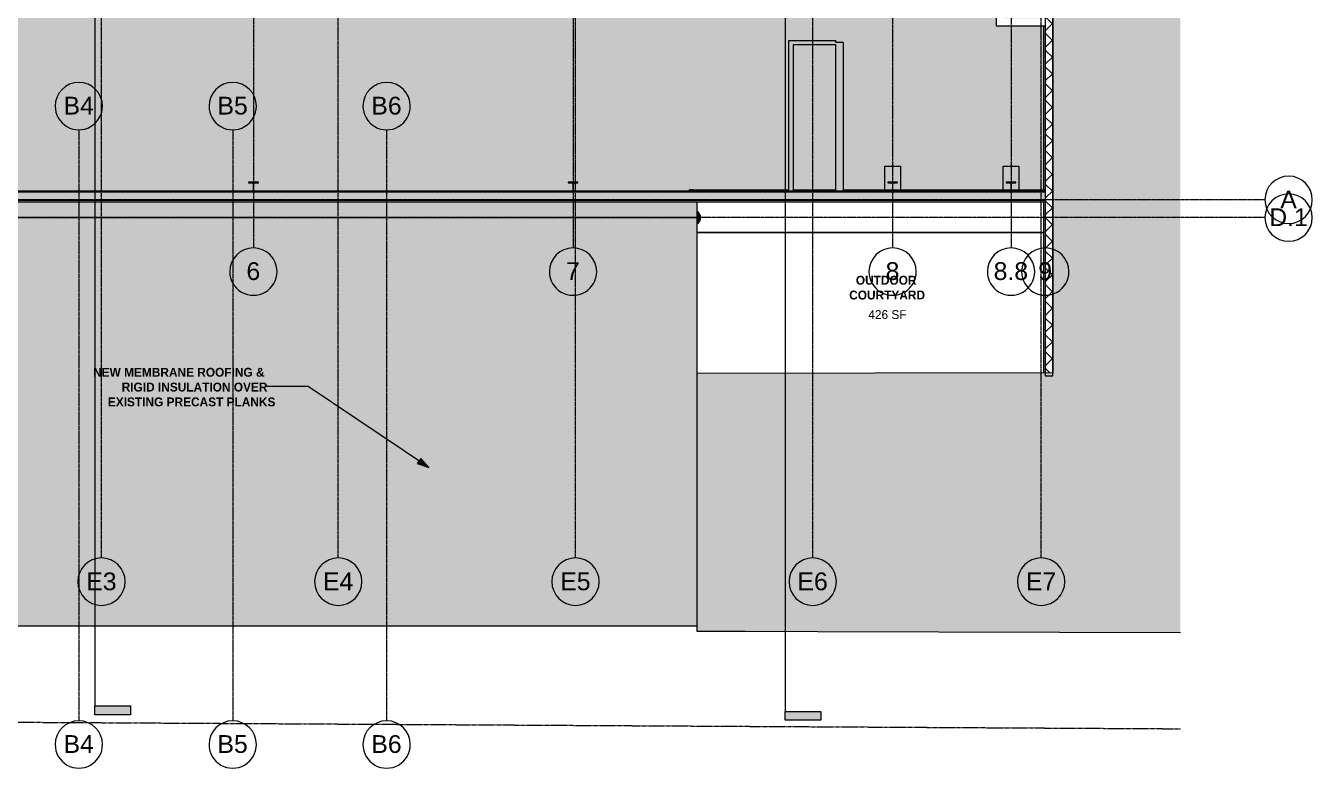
# Model space of a CAD drawing. Header units: inches. Extents: x -4124 to -1243, y 10241 to 12024.
# Drawn here: x -2619 to -1315, y 10241 to 10995 of the extents above; entities that cross this region are included whole.
import ezdxf

# ---------------------------------------------------------------- set-up
doc = ezdxf.new("R2010")
doc.units = ezdxf.units.IN
doc.header["$MEASUREMENT"] = 0
doc.linetypes.add('Double Dash 3_8_', pattern=[1, 0.375, -0.125, 0.125, -0.125, 0.125, -0.125])
doc.linetypes.add('Grid Line 1_2_', pattern=[0.875, 0.5, -0.125, 0.125, -0.125])
for name, color, linetype, lineweight in [('A-AREA-IDEN', 2, 'Continuous', 9), ('A-ROOF', 132, 'Continuous', 13), ('A-WALL', 113, 'Continuous', 13), ('A-WALL-PATT', 111, 'Continuous', 20), ('C-BLDG-PADS', 91, 'Continuous', 13), ('C-PROP-LINE', 91, 'Double Dash 3_8_', 9), ('C-TOPO', 7, 'Continuous', 9), ('G-ANNO-SYMB', 111, 'Continuous', 9), ('G-ANNO-TEXT', 231, 'Continuous', 9), ('I-WALL', 2, 'Continuous', 13), ('S-COLS', 52, 'Continuous', 13), ('S-FNDN', 32, 'Continuous', 13), ('S-GRID', 1, 'Continuous', 9), ('S-GRID-IDEN', 1, 'Continuous', 9)]:
    doc.layers.add(name, color=color, linetype=linetype, lineweight=lineweight)
doc.styles.add('Arial', font='arial.ttf', dxfattribs={"height": 18})
doc.styles.add('Century Gothic_1', font='', dxfattribs={"height": 9})
doc.styles.add('Century Gothic_B', font='', dxfattribs={"height": 9})
doc.styles.get('Century Gothic_1').set_extended_font_data('Century Gothic')
doc.styles.get('Century Gothic_B').set_extended_font_data('Century Gothic', bold=True)
pattern_1 = [(0, (0, 0), (30.72, 7.68), [1.267, -21.773, 1.267, -21.773, -122.88]), (0, (0, 0), (30.72, 7.68), [-46.08, 1.267, -44.813, 1.267, -21.773, -53.76]), (0, (0, 0), (30.72, 7.68), [-115.2, 1.267, -14.093, 1.267, -37.133]), (120, (11.52, 3.84), (-22.011075, 22.7643004), [1.267, -21.773, 1.267, -21.773, -122.88]), (120, (11.52, 3.84), (-22.011075, 22.7643004), [-46.08, 1.267, -44.813, 1.267, -21.773, -53.76]), (120, (11.52, 3.84), (-22.011075, 22.7643004), [-115.2, 1.267, -14.093, 1.267, -37.133]), (240, (15.36, 19.2), (-8.708925, -30.4443004), [1.267, -21.773, 1.267, -21.773, -122.88]), (240, (15.36, 19.2), (-8.708925, -30.4443004), [-46.08, 1.267, -44.813, 1.267, -21.773, -53.76]), (240, (15.36, 19.2), (-8.708925, -30.4443004), [-115.2, 1.267, -14.093, 1.267, -37.133])]

# ---------------------------------------------------------------- blocks, each defined once
blk = doc.blocks.new('Walls 1 - Walls 1-1277454-FLOOR PLAN - MEZZANINE')
at = {"layer": 'A-ROOF', "lineweight": 9}
blk.add_hatch(color=161, dxfattribs=at).paths.add_polyline_path([(-1448.5, 10380.1), (-1448.5, 11927.3), (-1956.9, 11927.3), (-1956.8, 11915.8), (-1585.5, 11918.8), (-1585.5, 11774.1), (-1582.7, 11774.1), (-1578.5, 11787.8), (-1577.8, 11774.1), (-1577.8, 10643), (-1938.6, 10642.4), (-1938.6, 10381.4), (-1577.8, 10380.4)], flags=0)
for p, q in [((-1956.9, 11927.3), (-1956.8, 11915.8)), ((-1956.8, 11915.8), (-1585.5, 11918.9)), ((-1585.5, 11918.9), (-1585.5, 11774.1)), ((-1585.5, 11774.1), (-1577.8, 11774.1)), ((-1577.8, 11774.1), (-1577.8, 10643)), ((-1577.8, 10643), (-1938.6, 10642.4)), ((-1938.6, 10642.4), (-1938.6, 10381.4)), ((-1938.6, 10381.4), (-1448.5, 10380.1))]:
    blk.add_line(p, q, dxfattribs=at)
blk = doc.blocks.new('W-Wide Flange-Column - W10X49-1602557-FLOOR PLAN - MEZZANINE')
at = {"layer": 'S-COLS', "lineweight": 9}
h = blk.add_hatch(dxfattribs=at)
h.set_pattern_fill('FP_14', color=8, style=0, pattern_type=2)
h.set_pattern_definition([(45, (2064.203, -10831.386), (-9.503515, 9.503515), []), (45, (2064.203, -10816.986), (-9.503515, 9.503515), [])])
h.paths.add_polyline_path([(5, -5), (5, -4.4), (0.9, -4.4), (0.4, -4.2), (0.2, -3.7), (0.2, 3.7), (0.4, 4.2), (0.9, 4.4), (5, 4.4), (5, 5), (-5, 5), (-5, 4.4), (-0.9, 4.4), (-0.4, 4.2), (-0.2, 3.7), (-0.2, -3.7), (-0.4, -4.2), (-0.9, -4.4), (-5, -4.4), (-5, -5)], flags=0)
for p, q in [((5, 5), (-5, 5)), ((-5, 5), (-5, 4.4)), ((-5, 4.4), (-0.9, 4.4)), ((-0.2, 3.7), (-0.2, -3.7)), ((0.2, -3.7), (0.2, 3.7)), ((0.9, 4.4), (5, 4.4)), ((5, 4.4), (5, 5)), ((-0.9, -4.4), (-5, -4.4)), ((-5, -4.4), (-5, -5)), ((-5, -5), (5, -5)), ((5, -4.4), (0.9, -4.4)), ((5, -5), (5, -4.4))]:
    blk.add_line(p, q, dxfattribs=at)
for centre, start, end in [((-0.9, 3.7), 0, 90), ((0.9, 3.7), 90, 180), ((-0.9, -3.7), 270, 0), ((0.9, -3.7), 180, 270)]:
    blk.add_arc(centre, 0.691, start, end, dxfattribs=at)
blk = doc.blocks.new('W-Wide Flange-Column - W10X49-V11-FLOOR PLAN - MEZZANINE')
at = {"layer": 'S-COLS', "lineweight": 9}
h = blk.add_hatch(dxfattribs=at)
h.set_pattern_fill('FP_16', color=8, style=0, pattern_type=2)
h.set_pattern_definition([(45, (1740.203, -10831.386), (-9.503515, 9.503515), []), (45, (1740.203, -10816.986), (-9.503515, 9.503515), [])])
h.paths.add_polyline_path([(-5, -5), (5, -5), (5, -4.4), (0.9, -4.4), (0.4, -4.2), (0.2, -3.7), (0.2, 3.7), (0.4, 4.2), (0.9, 4.4), (5, 4.4), (5, 5), (-5, 5), (-5, 4.4), (-0.9, 4.4), (-0.4, 4.2), (-0.2, 3.7), (-0.2, -3.8), (-0.4, -4.2), (-0.9, -4.4), (-5, -4.4), (-5, -4.5)], flags=0)
for p, q in [((5, 5), (-5, 5)), ((-5, 5), (-5, 4.4)), ((-5, 4.4), (-0.9, 4.4)), ((-0.2, 3.7), (-0.2, -3.7)), ((0.2, -3.7), (0.2, 3.7)), ((0.9, 4.4), (5, 4.4)), ((5, 4.4), (5, 5)), ((-0.9, -4.4), (-5, -4.4)), ((-5, -4.4), (-5, -5)), ((-5, -5), (5, -5)), ((5, -4.4), (0.9, -4.4)), ((5, -5), (5, -4.4))]:
    blk.add_line(p, q, dxfattribs=at)
for centre, start, end in [((-0.9, 3.7), 0, 90), ((0.9, 3.7), 90, 180), ((-0.9, -3.7), 270, 0), ((0.9, -3.7), 180, 270)]:
    blk.add_arc(centre, 0.691, start, end, dxfattribs=at)
blk = doc.blocks.new('W-Wide Flange-Column - W10X49-V13-FLOOR PLAN - MEZZANINE')
at = {"layer": 'S-COLS', "lineweight": 9}
h = blk.add_hatch(dxfattribs=at)
h.set_pattern_fill('FP_18', color=8, style=0, pattern_type=2)
h.set_pattern_definition([(45, (1620.203, -10831.386), (-9.503515, 9.503515), []), (45, (1620.203, -10816.986), (-9.503515, 9.503515), [])])
h.paths.add_polyline_path([(4.5, -5), (5, -5), (5, -4.4), (0.9, -4.4), (0.4, -4.2), (0.2, -3.7), (0.2, 3.7), (0.4, 4.2), (0.9, 4.4), (5, 4.4), (5, 5), (-5, 5), (-5, 4.4), (-0.9, 4.4), (-0.4, 4.2), (-0.2, 3.7), (-0.2, -3.7), (-0.4, -4.2), (-0.9, -4.4), (-5, -4.4), (-5, -5)], flags=0)
for p, q in [((5, 5), (-5, 5)), ((-5, 5), (-5, 4.4)), ((-5, 4.4), (-0.9, 4.4)), ((-0.2, 3.7), (-0.2, -3.7)), ((0.2, -3.7), (0.2, 3.7)), ((0.9, 4.4), (5, 4.4)), ((5, 4.4), (5, 5)), ((-0.9, -4.4), (-5, -4.4)), ((-5, -4.4), (-5, -5)), ((-5, -5), (5, -5)), ((5, -4.4), (0.9, -4.4)), ((5, -5), (5, -4.4))]:
    blk.add_line(p, q, dxfattribs=at)
for centre, start, end in [((-0.9, 3.7), 0, 90), ((0.9, 3.7), 90, 180), ((-0.9, -3.7), 270, 0), ((0.9, -3.7), 180, 270)]:
    blk.add_arc(centre, 0.691, start, end, dxfattribs=at)
blk = doc.blocks.new('W-Wide Flange-Column - W10X49-V17-FLOOR PLAN - MEZZANINE')
at = {"layer": 'S-COLS', "lineweight": 9}
h = blk.add_hatch(dxfattribs=at)
h.set_pattern_fill('FP_23', color=8, style=0, pattern_type=2)
h.set_pattern_definition([(45, (2388.203, -10831.386), (-9.503515, 9.503515), []), (45, (2388.203, -10816.986), (-9.503515, 9.503515), [])])
h.paths.add_polyline_path([(5, -5), (5, -4.4), (0.9, -4.4), (0.4, -4.2), (0.2, -3.7), (0.2, 3.7), (0.4, 4.2), (0.9, 4.4), (5, 4.4), (5, 5), (-5, 5), (-5, 4.4), (-0.9, 4.4), (-0.4, 4.2), (-0.2, 3.7), (-0.2, -3.7), (-0.4, -4.2), (-0.9, -4.4), (-5, -4.4), (-5, -5)], flags=0)
for p, q in [((5, 5), (-5, 5)), ((-5, 5), (-5, 4.4)), ((-5, 4.4), (-0.9, 4.4)), ((-0.2, 3.7), (-0.2, -3.7)), ((0.2, -3.7), (0.2, 3.7)), ((0.9, 4.4), (5, 4.4)), ((5, 4.4), (5, 5)), ((-0.9, -4.4), (-5, -4.4)), ((-5, -4.4), (-5, -5)), ((-5, -5), (5, -5)), ((5, -4.4), (0.9, -4.4)), ((5, -5), (5, -4.4))]:
    blk.add_line(p, q, dxfattribs=at)
for centre, start, end in [((-0.9, 3.7), 0, 90), ((0.9, 3.7), 90, 180), ((-0.9, -3.7), 270, 0), ((0.9, -3.7), 180, 270)]:
    blk.add_arc(centre, 0.691, start, end, dxfattribs=at)
blk = doc.blocks.new('Family - ___-1442676-FLOOR PLAN - MEZZANINE')
at = {"layer": 'C-PROP-LINE', "color": 8}
blk.add_line((-2969.6, 10291.1), (-1448.5, 10282.5), dxfattribs=at)
blk = doc.blocks.new('Grid - Grid Head - Circle-50561-FLOOR PLAN - MEZZANINE')
at = {"layer": 'S-GRID-IDEN'}
for start, end in [(360, 180), (180, 360)]:
    blk.add_arc((0, 0), 0.25, start, end, dxfattribs=at)
blk = doc.blocks.new('Section - 3_32_ x 3_8_-54337-FLOOR PLAN - MEZZANINE')
at = {"layer": 'G-ANNO-SYMB'}
blk.add_hatch(color=256, dxfattribs=at).paths.add_polyline_path([(0, 0.375), (0, 0), (-0.09375, 0), (-0.09375, 0.375)], flags=0)
for p, q in [((0, 0.375), (-0.09375, 0.375)), ((-0.09375, 0.375), (-0.09375, 0)), ((0, 0), (0, 0.375)), ((-0.09375, 0), (0, 0))]:
    blk.add_line(p, q, dxfattribs=at)

msp = doc.modelspace()

# ---------------------------------------------------------------- hatches: boundary and pattern name
at = {"layer": 'A-ROOF'}
for color, points in [(252, [(-3016.20325, 10800.39539), (-1938.57825, 10800.39539), (-1938.57825, 10816.39539), (-3042.20325, 10816.39539), (-3042.20325, 10800.39539), (-3018.20325, 10800.39539)]), (254, [(-3120.79459, 10386.77039), (-1938.57825, 10386.77039), (-1938.57825, 10800.39539), (-3042.20325, 10800.39539), (-3042.20325, 10639.02039), (-3217.20325, 10639.02039), (-3217.20325, 10386.77039)])]:
    msp.add_hatch(color=color, dxfattribs=at).paths.add_polyline_path(points, flags=0)
at = {"layer": 'A-WALL'}
for color, points in [(7, [(-1797.95325, 10827.02039), (-1790.32825, 10827.02039), (-1790.32825, 10977.64539), (-1797.95325, 10977.64539), (-1797.95325, 10827.84782)]), (10, [(-1938.57825, 10827.02039), (-1938.57825, 10828.39539), (-1942.39069, 10828.39526), (-1942.39069, 10827.02039)]), (7, [(-1942.39075, 10816.39539), (-1585.45325, 10816.39539), (-1585.45325, 10817.89539), (-2972.39075, 10817.89539), (-2972.39075, 10816.39539), (-1946.94931, 10816.39539)])]:
    msp.add_hatch(color=color, dxfattribs=at).paths.add_polyline_path(points, flags=0)
at = {"layer": 'A-WALL-PATT', "lineweight": 9}
h = msp.add_hatch(dxfattribs=at)
h.set_pattern_fill('FP_3', color=8, style=0, pattern_type=2)
h.set_pattern_definition([(45, (0, 0), (-8.485281, 8.485281), []), (135, (0, 0), (-8.485281, -8.485281), [])])
h.paths.add_polyline_path([(-1585.45325, 10642.9944), (-1577.82825, 10643.00784), (-1577.82825, 11774.14539), (-1578.54763, 11787.79765), (-1582.7556, 11774.14539), (-1585.45325, 11774.14539), (-1585.45325, 10643.00784)], flags=0)
h = msp.add_hatch(dxfattribs=at)
h.set_pattern_fill('FP_2', color=8, style=0, pattern_type=2)
h.set_pattern_definition(pattern_1)
h.paths.add_polyline_path([(-1943.15051, 10826.39539), (-1745.20325, 10826.39539), (-1745.20325, 10826.89539), (-2059.20325, 10826.89539), (-2059.20325, 10826.39539), (-1950.20209, 10826.39539)], flags=0)
h.paths.add_polyline_path([(-1585.45325, 10826.39539), (-1585.45325, 10826.89539), (-1615.20325, 10826.89539), (-1615.20325, 10826.39539), (-1587.20325, 10826.39539)], flags=0)
h.paths.add_polyline_path([(-2953.56709, 10826.39539), (-2717.20325, 10826.39539), (-2717.20325, 10826.89539), (-2972.39075, 10826.89539), (-2972.39075, 10826.39539)], flags=0)
h.paths.add_polyline_path([(-1625.20325, 10826.39539), (-1625.20325, 10826.89539), (-1735.20325, 10826.89539), (-1735.20325, 10826.39539), (-1699.36084, 10826.39539)], flags=0)
h.paths.add_polyline_path([(-2393.20325, 10826.39539), (-2393.20325, 10826.89539), (-2707.20325, 10826.89539), (-2707.20325, 10826.39539)], flags=0)
h.paths.add_polyline_path([(-2383.20325, 10826.39539), (-2069.20325, 10826.39539), (-2069.20325, 10826.89539), (-2383.20325, 10826.89539)], flags=0)
h = msp.add_hatch(dxfattribs=at)
h.set_pattern_fill('FP_4', color=8, style=0, pattern_type=2)
h.set_pattern_definition([(161.57, (0.48, 0.48), (-3.83995378, -1.544e-05), [0, -27.322, 3.034, 0]), (18.43, (-0.48, 0.48), (-3.83995378, 1.544e-05), [0, -27.322, 3.034, 0]), (108.43, (0.48, 0.48), (1.919622, -9.60052459), [9.106, -21.25]), (71.57, (-0.48, 0.48), (1.919622, 9.60052459), [9.106, -21.25])])
h.paths.add_polyline_path([(-1946.18955, 10818.39539), (-1585.45325, 10818.39539), (-1585.45325, 10826.39539), (-2972.39075, 10826.39539), (-2972.39075, 10818.39539), (-1950.20209, 10818.39539)], flags=0)
h = msp.add_hatch(dxfattribs=at)
h.set_pattern_fill('FP_2', color=8, style=0, pattern_type=2)
h.set_pattern_definition(pattern_1)
h.paths.add_polyline_path([(-1585.45325, 10817.89539), (-1585.4747, 10818.39539), (-2972.39075, 10818.39539), (-2972.39075, 10817.89539), (-1585.51815, 10817.89539)], flags=0)
at = {"layer": 'C-BLDG-PADS', "lineweight": 9}
h = msp.add_hatch(dxfattribs=at)
h.set_pattern_fill('FP_12', color=9, style=0, pattern_type=2)
h.set_pattern_definition(pattern_1)
h.paths.add_polyline_path([(-1587.20325, 10642.99131), (-1585.45325, 10643.00784), (-1585.45325, 10816.39539), (-1587.20325, 10816.39539), (-1587.20325, 10643.00784)], flags=0)
h.paths.add_polyline_path([(-1587.20325, 10827.02039), (-1585.45325, 10827.02039), (-1585.45325, 10994.77818), (-1587.20325, 10994.77818), (-1587.20325, 10869.90973)], flags=0)
h.paths.add_polyline_path([(-1587.19882, 11002.40318), (-1585.45325, 11002.40318), (-1585.45325, 11039.65318), (-1587.20325, 11039.65318), (-1587.20325, 11002.40318)], flags=0)
h.paths.add_polyline_path([(-1587.20325, 11260.27039), (-1585.45325, 11260.27039), (-1585.45325, 11324.39539), (-1587.20325, 11324.39539), (-1587.20325, 11278.25181)], flags=0)
h.paths.add_polyline_path([(-1587.20325, 11329.14539), (-1585.45325, 11329.14539), (-1585.45325, 11416.14539), (-1587.20325, 11416.14539), (-1587.20325, 11330.17731)], flags=0)
h.paths.add_polyline_path([(-1587.20325, 11420.89539), (-1585.45325, 11420.89539), (-1585.45325, 11765.26062), (-1587.20325, 11765.26062), (-1587.20325, 11511.91656)], flags=0)
h.paths.add_polyline_path([(-1587.20325, 11842.91874), (-1585.45325, 11842.94162), (-1585.45325, 11918.85213), (-1587.20325, 11918.83784), (-1587.20325, 11842.94162)], flags=0)
h = msp.add_hatch(dxfattribs=at)
h.set_pattern_fill('FP_1', color=9, style=0, pattern_type=2)
h.set_pattern_definition(pattern_1)
h.paths.add_polyline_path([(-3016.20325, 10827.02039), (-3008.90426, 10827.02039), (-3008.57568, 10827.15649), (-3008.37318, 10827.64539), (-3008.37318, 10835.12586), (-3008.57568, 10835.61476), (-3009.06458, 10835.81727), (-3013.20325, 10835.81727), (-3013.20325, 10836.37586), (-3003.20325, 10836.37586), (-3003.20325, 10835.81727), (-3007.34193, 10835.81727), (-3007.83082, 10835.61476), (-3008.03333, 10835.12586), (-3008.03333, 10827.64539), (-3007.83082, 10827.15649), (-3007.50224, 10827.02039), (-2712.90426, 10827.02039), (-2712.57568, 10827.15649), (-2712.37317, 10827.64539), (-2712.37317, 10835.12586), (-2712.57568, 10835.61476), (-2713.06458, 10835.81727), (-2717.20325, 10835.81727), (-2717.20325, 10836.37586), (-2707.20325, 10836.37586), (-2707.20325, 10835.81727), (-2711.34192, 10835.81727), (-2711.83082, 10835.61476), (-2712.03333, 10835.12586), (-2712.03333, 10827.64539), (-2711.83082, 10827.15649), (-2711.50224, 10827.02039), (-2388.90426, 10827.02039), (-2388.57568, 10827.15649), (-2388.37317, 10827.64539), (-2388.37317, 10835.12586), (-2388.57568, 10835.61476), (-2389.06458, 10835.81727), (-2393.20325, 10835.81727), (-2393.20325, 10836.37586), (-2383.20325, 10836.37586), (-2383.20325, 10835.81727), (-2387.34192, 10835.81727), (-2387.83082, 10835.61476), (-2388.03333, 10835.12586), (-2388.03333, 10827.64539), (-2387.83082, 10827.15649), (-2387.50224, 10827.02039), (-2064.90426, 10827.02039), (-2064.57568, 10827.15649), (-2064.37317, 10827.64539), (-2064.37317, 10835.12586), (-2064.57568, 10835.61476), (-2065.06458, 10835.81727), (-2069.20325, 10835.81727), (-2069.20325, 10836.37586), (-2059.20325, 10836.37586), (-2059.20325, 10835.81727), (-2063.34192, 10835.81727), (-2063.83082, 10835.61476), (-2064.03333, 10835.12586), (-2064.03333, 10827.64539), (-2063.83082, 10827.15649), (-2063.50224, 10827.02039), (-1942.39075, 10827.02039), (-1942.39075, 10828.39539), (-1845.45325, 10828.39539), (-1845.45325, 10979.89539), (-1797.95325, 10979.89539), (-1797.95325, 10977.64539), (-1790.32825, 10977.64539), (-1790.32825, 10828.39539), (-1740.37317, 10828.39539), (-1740.37317, 10835.12586), (-1740.57568, 10835.61476), (-1741.06458, 10835.81727), (-1745.20325, 10835.81727), (-1745.20325, 10836.37586), (-1735.20325, 10836.37586), (-1735.20325, 10835.81727), (-1739.34192, 10835.81727), (-1739.83082, 10835.61476), (-1740.03333, 10835.12586), (-1740.03333, 10828.39539), (-1620.37318, 10828.39539), (-1620.37318, 10835.12586), (-1620.57568, 10835.61476), (-1621.06458, 10835.81727), (-1625.20325, 10835.81727), (-1625.20325, 10836.37586), (-1615.20325, 10836.37586), (-1615.20325, 10835.81727), (-1619.34193, 10835.81727), (-1619.83082, 10835.61476), (-1620.03333, 10835.12586), (-1620.03333, 10828.39539), (-1587.20325, 10828.39539), (-1587.20325, 10994.77818), (-1635.20325, 10994.77818), (-1635.20325, 11033.89539), (-1904.20325, 11033.89539), (-1904.20325, 11264.89539), (-1829.70325, 11264.89539), (-1829.70325, 11420.89539), (-1587.20325, 11420.89539), (-1587.20325, 11763.39539), (-1620.03333, 11763.39539), (-1620.03333, 11757.16492), (-1619.83082, 11756.67602), (-1619.34193, 11756.47352), (-1615.20325, 11756.47352), (-1615.20325, 11755.91492), (-1625.20325, 11755.91492), (-1625.20325, 11756.47352), (-1621.06458, 11756.47352), (-1620.57568, 11756.67602), (-1620.37318, 11757.16492), (-1620.37318, 11763.39539), (-1740.03333, 11763.39539), (-1740.03333, 11757.16492), (-1739.83082, 11756.67602), (-1739.34192, 11756.47352), (-1735.20325, 11756.47352), (-1735.20325, 11755.91492), (-1745.20325, 11755.91492), (-1745.20325, 11756.47352), (-1741.06458, 11756.47352), (-1740.57568, 11756.67602), (-1740.37317, 11757.16492), (-1740.37317, 11763.39539), (-2064.03333, 11763.39539), (-2064.03333, 11757.16492), (-2063.83082, 11756.67602), (-2063.34192, 11756.47352), (-2059.20325, 11756.47352), (-2059.20325, 11755.91492), (-2069.20325, 11755.91492), (-2069.20325, 11756.47352), (-2065.06458, 11756.47352), (-2064.57568, 11756.67602), (-2064.37317, 11757.16492), (-2064.37317, 11763.39539), (-2388.03333, 11763.39539), (-2388.03333, 11757.16492), (-2387.83082, 11756.67602), (-2387.34192, 11756.47352), (-2383.20325, 11756.47352), (-2383.20325, 11755.91492), (-2393.20325, 11755.91492), (-2393.20325, 11756.47352), (-2389.06458, 11756.47352), (-2388.57568, 11756.67602), (-2388.37317, 11757.16492), (-2388.37317, 11763.39539), (-2712.03333, 11763.39539), (-2712.03333, 11757.16492), (-2711.83082, 11756.67602), (-2711.34192, 11756.47352), (-2707.20325, 11756.47352), (-2707.20325, 11755.91492), (-2717.20325, 11755.91492), (-2717.20325, 11756.47352), (-2713.06458, 11756.47352), (-2712.57568, 11756.67602), (-2712.37317, 11757.16492), (-2712.37317, 11763.39539), (-3008.03333, 11763.39539), (-3008.03333, 11757.16492), (-3007.83082, 11756.67602), (-3007.34193, 11756.47352), (-3003.20325, 11756.47352), (-3003.20325, 11755.91492), (-3013.20325, 11755.91492), (-3013.20325, 11756.47352), (-3009.06458, 11756.47352), (-3008.55199, 11756.73321), (-3008.37318, 11757.16492), (-3008.37318, 11763.39539), (-3016.20325, 11763.39539), (-3016.20325, 11682.52039), (-3015.22669, 11682.52039), (-3015.22669, 11536.52039), (-3016.20325, 11536.52039), (-3016.20325, 11457.06531), (-3009.47279, 11457.06531), (-3008.98389, 11457.26782), (-3008.78138, 11457.75672), (-3008.78138, 11461.89539), (-3008.22279, 11461.89539), (-3008.22279, 11451.89539), (-3008.78138, 11451.89539), (-3008.78138, 11456.03406), (-3008.98389, 11456.52296), (-3009.47279, 11456.72547), (-3016.20325, 11456.72547), (-3016.20325, 11137.81531), (-3009.47279, 11137.81531), (-3008.98389, 11138.01782), (-3008.78138, 11138.50672), (-3008.78138, 11142.64539), (-3008.22279, 11142.64539), (-3008.22279, 11132.64539), (-3008.78138, 11132.64539), (-3008.78138, 11136.78406), (-3008.98389, 11137.27296), (-3009.47279, 11137.47547), (-3016.20325, 11137.47547), (-3016.20325, 10835.81727)], flags=0)
h.paths.add_polyline_path([(-1797.95325, 10828.39539), (-1797.95325, 10975.39539), (-1840.95325, 10975.39539), (-1840.95325, 10828.39539)], flags=0)
h.paths.add_polyline_path([(-1587.20325, 11002.40318), (-1587.20325, 11039.65318), (-1627.57825, 11039.65318), (-1627.57825, 11002.40318)], flags=0)
h.paths.add_polyline_path([(-1745.20325, 11038.39539), (-1635.20325, 11038.39539), (-1635.20325, 11039.65318), (-1745.20325, 11039.65318), (-1745.20325, 11038.72821), (-1899.70325, 11038.72821), (-1899.70325, 11038.39539), (-1782.97459, 11038.39539)], flags=0)
h.paths.add_polyline_path([(-1745.20325, 11219.64539), (-1745.20325, 11260.27039), (-1829.70325, 11260.27039), (-1829.70325, 11260.39539), (-1879.20325, 11260.39539), (-1879.20325, 11259.64539), (-1747.20325, 11259.64539), (-1747.20325, 11219.64539)], flags=0)
h.paths.add_polyline_path([(-3015.87625, 11535.23914), (-3015.87625, 11536.23914), (-2855.22669, 11536.23914), (-2855.22669, 11535.23914), (-3015.28919, 11535.23914)], flags=0)
h.paths.add_polyline_path([(-3015.87625, 11682.80164), (-3015.87625, 11683.80164), (-2855.22669, 11683.80164), (-2855.22669, 11682.80164), (-3015.28919, 11682.80164)], flags=0)
at = {"layer": 'G-ANNO-TEXT'}
msp.add_hatch(color=256, dxfattribs=at).paths.add_polyline_path([(-2210.33662, 10547.08221), (-2218.51232, 10556.43617), (-2222.09397, 10551.09512)], flags=0)
at = {"layer": 'I-WALL'}
for color, points in [(7, [(-1840.95325, 10827.02039), (-1840.95325, 10979.89539), (-1845.45325, 10979.89539), (-1845.45325, 10827.02039)]), (254, [(-1797.95325, 10975.39539), (-1797.95325, 10979.89539), (-1840.95325, 10979.89539), (-1840.95325, 10975.39539)])]:
    msp.add_hatch(color=color, dxfattribs=at).paths.add_polyline_path(points, flags=0)
at = {"layer": 'S-COLS'}
msp.add_hatch(color=254, dxfattribs=at).paths.add_polyline_path([(-1938.57825, 10793.98789), (-1938.13027, 10794.22301), (-1936.77692, 10795.42197), (-1935.74983, 10796.90997), (-1935.10869, 10798.60052), (-1934.89075, 10800.39539), (-1935.10869, 10802.19026), (-1935.74983, 10803.88081), (-1936.77692, 10805.36881), (-1938.13027, 10806.56777), (-1938.57825, 10806.80289), (-1938.57825, 10794.05312)], flags=0)
at = {"layer": 'S-FNDN'}
h = msp.add_hatch(color=9, dxfattribs=at)
h.paths.add_polyline_path([(-1938.57825, 10827.02039), (-1845.45325, 10827.02039), (-1845.45325, 10828.39539), (-1938.57825, 10828.39526)], flags=0)
h.paths.add_polyline_path([(-1615.74709, 10827.02039), (-1587.20325, 10827.0272), (-1587.20325, 10828.39539), (-1620.03333, 10828.39526), (-1620.03333, 10827.64539), (-1619.82536, 10827.15423), (-1619.50224, 10827.02039), (-1619.34193, 10827.02039)], flags=0)
h.paths.add_polyline_path([(-1840.95325, 10827.02039), (-1797.95325, 10827.02039), (-1797.95325, 10828.39539), (-1840.95325, 10828.39526), (-1840.95325, 10828.01526)], flags=0)
h.paths.add_polyline_path([(-1790.32825, 10827.02039), (-1740.90426, 10827.02039), (-1740.57568, 10827.15649), (-1740.37317, 10827.64539), (-1740.37317, 10828.39539), (-1790.32825, 10828.39526), (-1790.32825, 10827.81813)], flags=0)
h.paths.add_polyline_path([(-1620.90426, 10827.02039), (-1620.57541, 10827.15715), (-1620.37318, 10827.64539), (-1620.37318, 10828.39539), (-1740.03333, 10828.39526), (-1740.02375, 10827.62226), (-1739.83082, 10827.15649), (-1739.50224, 10827.02039), (-1621.06458, 10827.02039)], flags=0)

# ---------------------------------------------------------------- linework, layer by layer
at = {"layer": 'A-ROOF', "color": 8, "lineweight": 9}
for p, q in [((-1938.57825, 10816.39539), (-1938.57825, 10642.37175)), ((-3042.20325, 10800.39539), (-1938.57825, 10800.39539)), ((-3217.20325, 10386.77039), (-1938.57825, 10386.77039))]:
    msp.add_line(p, q, dxfattribs=at)
at = {"layer": 'A-WALL', "lineweight": 9}
for p, q in [((-1585.45325, 11790.14539), (-1585.45325, 10826.89539)), ((-1577.82825, 10640.14539), (-1577.82825, 11790.14539)), ((-1635.20325, 11047.27818), (-1635.20325, 10994.77818)), ((-1635.20325, 10994.77818), (-1585.45325, 10994.77818)), ((-2388.90426, 10827.02039), (-2711.50224, 10827.02039)), ((-2707.20325, 10826.89539), (-2393.20325, 10826.89539)), ((-2707.20325, 10826.39539), (-2393.20325, 10826.39539)), ((-2064.90426, 10827.02039), (-2387.50224, 10827.02039)), ((-2383.20325, 10826.89539), (-2069.20325, 10826.89539)), ((-2383.20325, 10826.39539), (-2069.20325, 10826.39539)), ((-1740.90426, 10827.02039), (-2063.50224, 10827.02039)), ((-2059.20325, 10826.89539), (-1745.20325, 10826.89539)), ((-2059.20325, 10826.39539), (-1745.20325, 10826.39539)), ((-1620.90426, 10827.02039), (-1739.50224, 10827.02039)), ((-1735.20325, 10826.89539), (-1625.20325, 10826.89539)), ((-1735.20325, 10826.39539), (-1625.20325, 10826.39539)), ((-1585.45325, 10827.02039), (-1619.50224, 10827.02039)), ((-1615.20325, 10826.89539), (-1585.45325, 10826.89539)), ((-1615.20325, 10826.39539), (-1585.45325, 10826.39539)), ((-1585.45325, 10826.89539), (-1585.45325, 10640.14539)), ((-3360.20325, 10817.89539), (-1585.45325, 10817.89539)), ((-3360.20325, 10816.39539), (-1585.45325, 10816.39539)), ((-3358.70325, 10818.39539), (-1585.45325, 10818.39539)), ((-1585.45325, 10640.14539), (-1577.82825, 10640.14539))]:
    msp.add_line(p, q, dxfattribs=at)
at = {"layer": 'A-WALL', "color": 8, "lineweight": 9}
for p, q in [((-1790.32825, 10977.64539), (-1797.95325, 10977.64539)), ((-1797.95325, 10827.02039), (-1797.95325, 10975.39539)), ((-1790.32825, 10977.64539), (-1790.32825, 10827.02039)), ((-1942.39075, 10828.39539), (-1946.20325, 10828.39539)), ((-1946.20325, 10827.02039), (-1946.20325, 10828.39539))]:
    msp.add_line(p, q, dxfattribs=at)
at = {"layer": 'C-BLDG-PADS', "color": 8, "lineweight": 9}
for p, q in [((-1587.20325, 10994.77818), (-1587.20325, 10827.02039)), ((-1942.39075, 10827.02039), (-1942.39075, 10828.39539)), ((-1942.39075, 10828.39539), (-1938.57825, 10828.39539)), ((-1840.95325, 10828.39539), (-1797.95325, 10828.39539)), ((-1790.32825, 10828.39539), (-1748.20325, 10828.39539)), ((-1732.20325, 10828.39539), (-1628.20325, 10828.39539)), ((-1587.20325, 10816.39539), (-1587.20325, 10642.99131))]:
    msp.add_line(p, q, dxfattribs=at)
at = {"layer": 'C-TOPO', "color": 8}
for p, q in [((-1881.70129, 10785.27026), (-1938.57825, 10785.27026)), ((-1938.57825, 10785.27026), (-1881.70129, 10785.27026)), ((-1938.57825, 10785.27026), (-1881.70129, 10785.27026)), ((-1587.20325, 10785.27026), (-1881.70129, 10785.27026)), ((-1881.70129, 10785.27026), (-1587.20325, 10785.27026)), ((-1881.70129, 10785.27026), (-1587.20325, 10785.27026)), ((-1938.57825, 10381.41064), (-1889.3194, 10381.27661))]:
    msp.add_line(p, q, dxfattribs=at)
at = {"layer": 'G-ANNO-SYMB'}
for p, q in [((-1849.07964, 11831.64691), (-1849.07964, 10300.08503)), ((-2548.89173, 11824.84751), (-2548.89173, 10305.72669))]:
    msp.add_line(p, q, dxfattribs=at)
at = {"layer": 'G-ANNO-TEXT'}
for p, q in [((-2332.75368, 10629.17365), (-2374.5195, 10629.17365)), ((-2210.33662, 10547.08221), (-2332.75368, 10629.17365)), ((-2218.51232, 10556.43617), (-2222.09397, 10551.09512)), ((-2210.33662, 10547.08221), (-2218.51232, 10556.43617)), ((-2222.09397, 10551.09512), (-2210.33662, 10547.08221))]:
    msp.add_line(p, q, dxfattribs=at)
at = {"layer": 'I-WALL', "color": 8, "lineweight": 9}
for p, q in [((-1845.45325, 10979.89539), (-1797.95325, 10979.89539)), ((-1845.45325, 10827.02039), (-1845.45325, 10979.89539)), ((-1797.95325, 10975.39539), (-1840.95325, 10975.39539)), ((-1840.95325, 10975.39539), (-1840.95325, 10827.02039)), ((-1797.95325, 10977.64539), (-1797.95325, 10979.89539))]:
    msp.add_line(p, q, dxfattribs=at)
at = {"layer": 'S-COLS', "color": 8, "lineweight": 9}
for start, end in [(0, 59.25911591), (300.74088409, 0)]:
    msp.add_arc((-1942.39075, 10800.39539), 7.5, start, end, dxfattribs=at)
at = {"layer": 'S-FNDN', "color": 8, "lineweight": 9}
for p, q in [((-1748.20325, 10828.39539), (-1748.20325, 10852.39539)), ((-1748.20325, 10852.39539), (-1732.20325, 10852.39539)), ((-1732.20325, 10852.39539), (-1732.20325, 10828.39539)), ((-1628.20325, 10828.39539), (-1628.20325, 10852.39539)), ((-1628.20325, 10852.39539), (-1612.20325, 10852.39539)), ((-1612.20325, 10852.39539), (-1612.20325, 10828.39539)), ((-1938.57825, 10828.39539), (-1845.45325, 10828.39539)), ((-1938.57825, 10828.39539), (-1938.57825, 10827.02039)), ((-1748.20325, 10828.39539), (-1740.37317, 10828.39539)), ((-1740.03333, 10828.39539), (-1732.20325, 10828.39539)), ((-1628.20325, 10828.39539), (-1620.37318, 10828.39539)), ((-1620.03333, 10828.39539), (-1585.45325, 10828.39539))]:
    msp.add_line(p, q, dxfattribs=at)
at = {"layer": 'S-GRID', "linetype": 'Grid Line 1_2_'}
for p, q in [((-2388.20325, 11974.97202), (-2388.20325, 10769.69706)), ((-2064.20325, 11974.97202), (-2064.20325, 10769.69706)), ((-1740.20325, 11974.97202), (-1740.20325, 10769.69706)), ((-1620.20325, 11974.97202), (-1620.20325, 10769.69706)), ((-1585.45325, 11974.97202), (-1585.45325, 10769.69706)), ((-2542.20325, 10455.54858), (-2542.20325, 11925.46391)), ((-2302.20325, 10455.54858), (-2302.20325, 11925.46391)), ((-2061.70325, 10455.54858), (-2061.70325, 11925.46391)), ((-1821.20325, 10455.54858), (-1821.20325, 11925.46391)), ((-1589.64075, 10455.54858), (-1589.64075, 11925.46391)), ((-2565.20325, 10889.35479), (-2565.20325, 10290.55287)), ((-2409.20325, 10889.35479), (-2409.20325, 10290.55287)), ((-2253.20325, 10889.35479), (-2253.20325, 10290.55287)), ((-1362.80331, 10818.39539), (-3750.49332, 10818.39539)), ((-1362.80331, 10800.39539), (-3984.51333, 10800.39539))]:
    msp.add_line(p, q, dxfattribs=at)

# ---------------------------------------------------------------- block references
at = {"layer": 'A-ROOF', "color": 8, "lineweight": 9}
msp.add_blockref('Walls 1 - Walls 1-1277454-FLOOR PLAN - MEZZANINE', (0, 0), dxfattribs=at)
at = {"layer": 'C-PROP-LINE', "color": 8}
msp.add_blockref('Family - ___-1442676-FLOOR PLAN - MEZZANINE', (0, 0), dxfattribs=at)
at = {"layer": 'G-ANNO-SYMB', "extrusion": (0, 0, -1), "xscale": 95.99999999999994, "yscale": 95.99999999999994, "zscale": 95.99999999999994, "rotation": 90.0000000000006}
for p in [(2548.89173, 10305.72669), (1849.07964, 10300.08503)]:
    msp.add_blockref('Section - 3_32_ x 3_8_-54337-FLOOR PLAN - MEZZANINE', p, dxfattribs=at)
at = {"layer": 'S-COLS', "color": 7, "lineweight": 9}
for name, p in [('W-Wide Flange-Column - W10X49-V17-FLOOR PLAN - MEZZANINE', (-2388.20325, 10831.38562)), ('W-Wide Flange-Column - W10X49-1602557-FLOOR PLAN - MEZZANINE', (-2064.20325, 10831.38562)), ('W-Wide Flange-Column - W10X49-V11-FLOOR PLAN - MEZZANINE', (-1740.20325, 10831.38562)), ('W-Wide Flange-Column - W10X49-V13-FLOOR PLAN - MEZZANINE', (-1620.20325, 10831.38562))]:
    msp.add_blockref(name, p, dxfattribs=at)
at = {"layer": 'S-GRID-IDEN', "xscale": 95.99999999999994, "yscale": 95.99999999999994, "zscale": 95.99999999999994}
for p, rotation in [((-2565.20325, 10913.35479), 180), ((-2409.20325, 10913.35479), 180), ((-2253.20325, 10913.35479), 180), ((-1338.80331, 10818.39539), 89.99999999999962), ((-1338.80331, 10800.39539), 89.99999999999962), ((-2388.20325, 10745.69706), 180), ((-2064.20325, 10745.69706), 180), ((-1740.20325, 10745.69706), 180), ((-1620.20325, 10745.69706), 180), ((-1585.45325, 10745.69706), 180), ((-2565.20325, 10266.55287), 180), ((-2409.20325, 10266.55287), 180), ((-2253.20325, 10266.55287), 180)]:
    msp.add_blockref('Grid - Grid Head - Circle-50561-FLOOR PLAN - MEZZANINE', p, dxfattribs=dict(at, rotation=rotation))
for p in [(-2542.20325, 10431.54858), (-2302.20325, 10431.54858), (-2061.70325, 10431.54858), (-1821.20325, 10431.54858), (-1589.64075, 10431.54858)]:
    msp.add_blockref('Grid - Grid Head - Circle-50561-FLOOR PLAN - MEZZANINE', p, dxfattribs=at)

# ---------------------------------------------------------------- texts
at = {"layer": 'A-AREA-IDEN', "char_height": 9, "attachment_point": 1}
for s, insert, width, style in [('OUTDOOR', (-1777.49112, 10741.4357), 75.447, 'Century Gothic_B'), ('COURTYARD', (-1784.24112, 10726.4357), 91.809, 'Century Gothic_B'), ('426 SF', (-1764.87104, 10706.61055), 44.844, 'Century Gothic_1')]:
    msp.add_mtext(s, dxfattribs=dict(at, insert=insert, width=width, style=style))
at = {"layer": 'G-ANNO-TEXT', "char_height": 9, "attachment_point": 1, "style": 'Century Gothic_B'}
for s, insert, width in [('NEW MEMBRANE ROOFING &', (-2550.75887, 10648.18074), 213.615), ('RIGID INSULATION OVER', (-2521.75887, 10633.18074), 178.467), ('EXISTING PRECAST PLANKS', (-2535.75887, 10618.18074), 195.435)]:
    msp.add_mtext(s, dxfattribs=dict(at, insert=insert, width=width))
at = {"layer": 'S-GRID-IDEN', "char_height": 18, "attachment_point": 1, "style": 'Arial'}
for s, insert, width in [('B4', (-2580.6947, 10922.83771), 37.269), ('B5', (-2424.6947, 10922.83771), 37.269), ('B6', (-2268.6947, 10922.83771), 37.269), ('A', (-1347.20976, 10827.77621), 20.301), ('D.1', (-1358.45385, 10809.77621), 47.571), ('6', (-2395.32305, 10755.17998), 16.968), ('7', (-2071.32305, 10755.17998), 16.968), ('8', (-1747.32305, 10755.17998), 16.968), ('8.8', (-1637.83014, 10755.17998), 42.42), ('9', (-1592.57305, 10755.17998), 16.968), ('E3', (-2557.70393, 10440.83651), 37.269), ('E4', (-2317.70393, 10440.83651), 37.269), ('E5', (-2077.20393, 10440.83651), 37.269), ('E6', (-1836.70393, 10440.83651), 37.269), ('E7', (-1605.14143, 10440.83651), 37.269), ('B4', (-2580.6947, 10276.03579), 37.269), ('B5', (-2424.6947, 10276.03579), 37.269), ('B6', (-2268.6947, 10276.03579), 37.269)]:
    msp.add_mtext(s, dxfattribs=dict(at, insert=insert, width=width))

doc.saveas('drawing.dxf')
